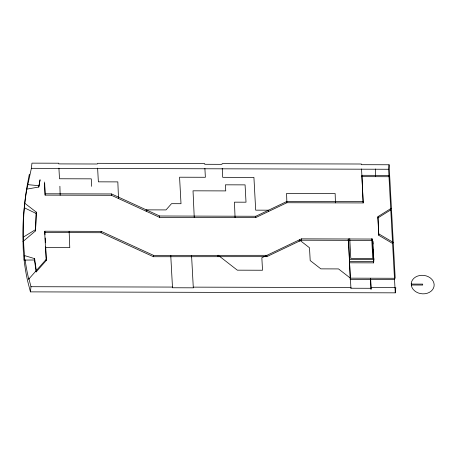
<?xml version="1.0" encoding="UTF-8"?>
<svg xmlns="http://www.w3.org/2000/svg" width="457" height="457" viewBox="0 0 457 457"><rect width="100%" height="100%" fill="white"/><g stroke="black" fill="none" stroke-linecap="round" stroke-linejoin="round"><path stroke-width="0.69" d="M22.941 241.553L35.509 230.894L36.28 212.134L24.752 203.245A383.943 309.029 6.2 0 1 27.357 184.611L29.328 174.26M35.509 230.894L36.28 212.134M395.825 287.664L395.259 292.84L30.43 291.874L27.723 281.341A283.54 228.22 6.2 0 1 23.238 249.413L22.85 235.755A408.181 328.543 6.2 0 1 24.175 208.541L24.267 207.735A383.943 309.029 6.2 0 1 26.866 189.101L31.384 168.319L31.944 163.143L58.764 163.212L58.69 163.897L97.398 164L97.472 163.315L204.742 163.6L204.667 164.286L222.005 164.331L222.079 163.646L361.407 164.012L361.333 164.697L389.078 164.771L395.202 278.279M45.689 246.883L46.357 259.193L28.745 279.118L28.82 278.433L30.99 286.705L30.43 291.874M38.771 187.044L40.039 179.887L38.771 187.044L26.866 189.101M34.469 259.987L34.618 258.639L24.609 255.6L24.118 260.084L34.469 259.987L36.16 271.909L46.208 260.541L46.357 259.193M36.16 271.909L36.309 270.561L34.618 258.639M361.561 168.941L363.178 202.931L286.876 202.731L255.686 217.606L159.527 217.349L111.445 195.299L45.129 195.122L44.637 182M44.7 232.567L44.843 231.219L101.225 231.368L153.569 255.377L266.928 255.32L266.785 256.668L153.426 256.72L101.077 232.716L44.7 232.567L46.208 260.541M60.158 195.162L59.896 186.256M69.121 231.282L69.784 247.608L45.506 247.545M101.077 232.716L101.225 231.368M111.445 195.299L111.594 193.951L45.277 193.779M118.512 198.538L117.832 181.892L98.364 181.84L97.621 168.119M146.143 211.214L146.291 209.866L166.011 209.917L171.524 203.679L181.006 203.708L179.572 177.207L205.37 177.276L204.89 168.387M153.426 256.72L153.569 255.377M159.527 217.349L159.676 216.007L111.594 193.951M170.61 256.765L170.752 255.423L172.5 287.761L193.305 287.819L193.38 287.133L351.01 287.55L350.936 288.23L371.164 288.287L371.238 287.602L395.122 287.664M194.242 217.441L193.025 190.82L225.752 190.906L225.427 184.822L245.078 184.874L246.015 202.194L234.452 202.16L235.064 217.549M191.414 256.823L191.563 255.474L193.305 287.819M217.938 256.537L218.08 255.195L237.32 270.167L262.518 270.236L261.844 257.748L301.431 238.862L372.552 239.051L373.769 261.518L349.491 261.455M255.686 217.606L255.834 216.258L287.025 201.383L363.326 201.583M268.413 211.534L268.562 210.186L255.686 210.157L253.921 177.407L222.708 177.322L222.228 168.433M286.876 202.731L286.59 193.408L335.147 193.534L335.427 202.857M299.186 241.21L299.335 239.862L309.503 247.78L310.194 260.564L320.865 268.87L338.523 268.922L350.393 278.159L394.5 278.273M266.785 256.668L301.289 240.211L301.431 238.862M348.131 240.336L348.28 238.988L350.936 288.23M394.357 279.621L350.245 279.507L348.617 239.04M350.245 279.507L350.393 278.159M363.178 202.931L361.904 175.305L388.958 175.374M375.631 176.688L375.437 168.976M349.342 262.804L373.62 262.866L372.552 239.051M392.529 243.427L378.796 235.321L377.859 217.943L378.008 216.601L391.421 208.209M373.62 262.866L373.912 258.062M378.796 235.321L378.008 216.601M395.259 292.84L388.593 169.261L389.078 164.771M24.752 203.245L24.661 204.05A408.181 328.543 6.2 0 0 23.336 231.271L23.724 244.929A283.54 228.22 6.2 0 0 24.747 256.783M377.859 217.943L390.695 209.923M23.427 237.063L35.657 229.545M31.384 168.319L388.593 169.261M361.761 176.653L388.81 176.722M159.676 216.007L255.834 216.258M301.289 240.211L372.409 240.399M349.714 259.405L373.992 259.467M411.249 284.083L422.668 284.111L422.719 285.042L411.294 285.008M30.99 286.705L172.575 287.076M27.357 184.611L38.919 185.702M24.267 207.735L36.132 213.482M378.944 233.973L393.271 242.433M28.745 279.118L28.208 276.851A283.54 228.22 6.2 0 1 25.118 259.742M373.003 241.21L373.158 244.021M373.46 249.636L373.609 252.447M371.707 238.64L372.781 258.531L350.816 258.473L349.748 238.583M370.621 278.21L371.164 288.287M370.473 279.558L371.021 289.629M91.668 186.342L91.269 178.847L59.49 178.767L58.919 168.147M44.495 183.343L45.129 195.122M44.843 231.219L45.032 234.624M45.214 238.028L45.471 242.793M411.266 283.334L411.397 285.756A11.494 9.249 6.2 0 0 429.272 292.417A11.494 9.249 6.2 0 0 428.426 276.765A11.494 9.249 6.2 0 0 411.266 283.334"/></g></svg>
